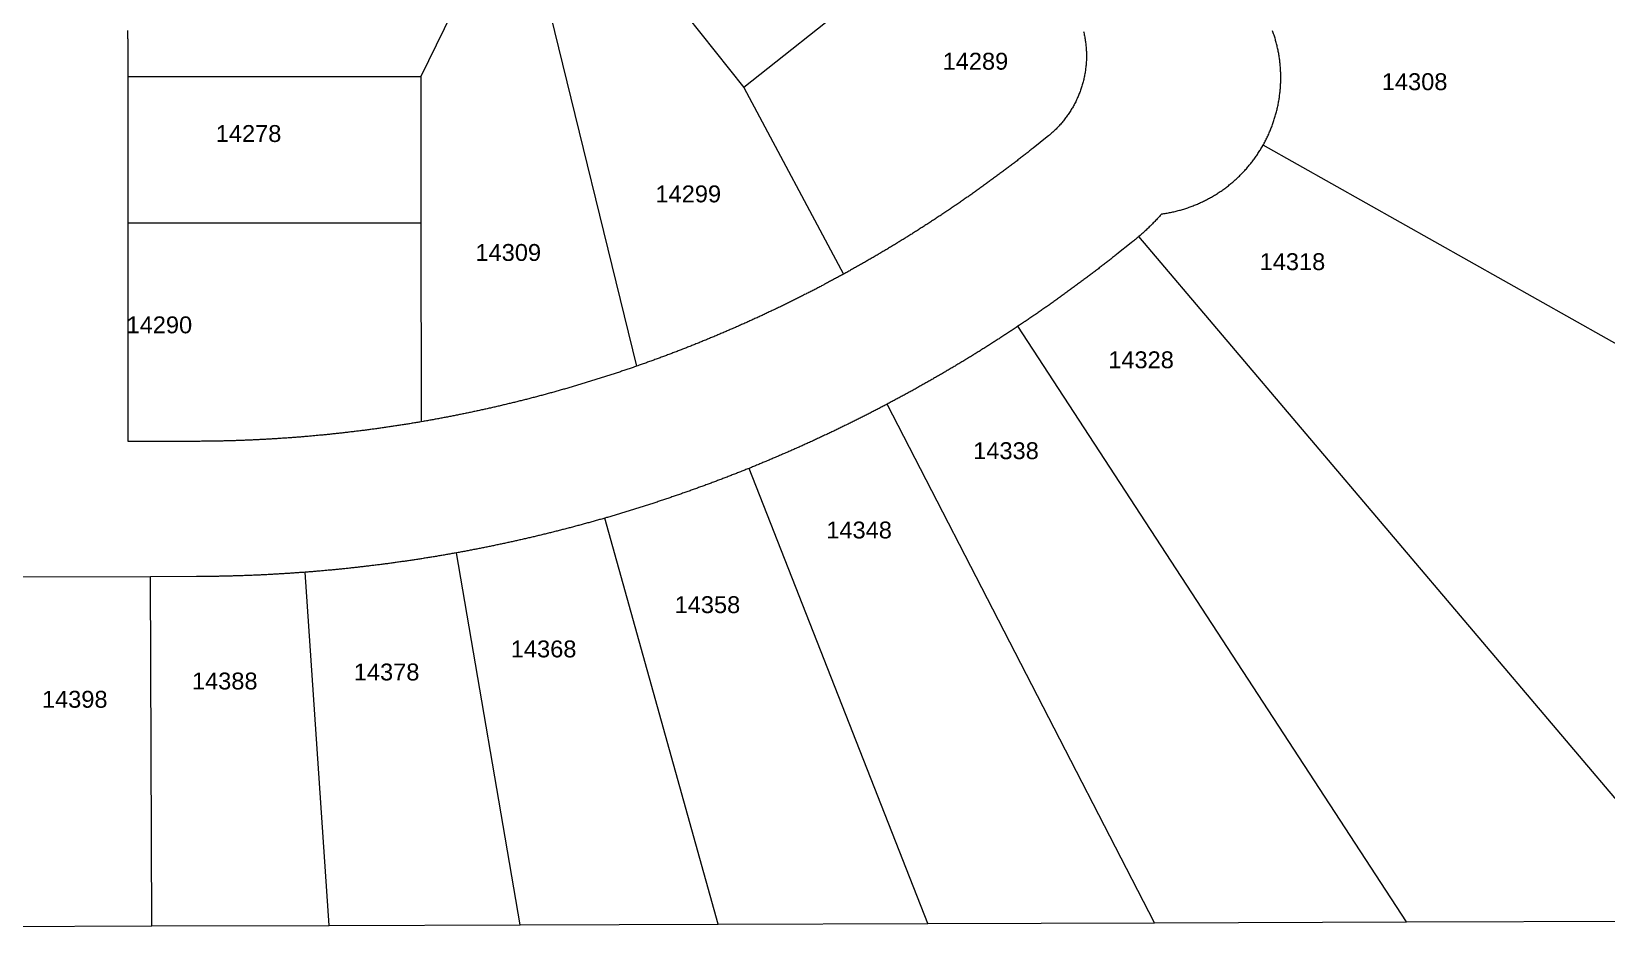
# Model space of a CAD drawing. Header units: feet. Extents: x 865220 to 2866543, y -2240498 to 973965.
# Drawn here: x 2860260 to 2860959, y 963487 to 963884 of the extents above; entities that cross this region are included whole.
import ezdxf
from ezdxf.enums import TextEntityAlignment as Align

# ---------------------------------------------------------------- set-up
doc = ezdxf.new("R2010")
doc.units = ezdxf.units.FT
doc.header["$LTSCALE"] = 0.015
doc.header["$MEASUREMENT"] = 0
doc.layers.add('Dakota County Addresses', color=7, linetype='Continuous')
doc.layers.add('Dakota County Parcels', color=7, linetype='Continuous')
doc.styles.add('Dimensions 100', font='arial.ttf')

# ---------------------------------------------------------------- blocks, each defined once
blk = doc.blocks.new('ACMAP_ANN_TEMPLATE_Dakota County Addresses')
at = {"layer": 'Dakota County Addresses', "style": 'Dimensions 100'}
blk.add_attdef('DakotaCountyAddress', text='', height=50, dxfattribs=at).set_placement((0, 0), align=Align.CENTER)

msp = doc.modelspace()

# ---------------------------------------------------------------- linework, layer by layer
at = {"layer": 'Dakota County Parcels', "lineweight": 5, "ltscale": 100}
for p, q in [((2860475.66, 963952.05), (2860432.89, 963864.44)), ((2860475.66, 963952.05), (2860528.56, 963735.84)), ((2860684.25, 963945.2), (2860576.14, 963859.46)), ((2860535.75, 963910.38), (2860576.14, 963859.46)), ((2860302.9, 963864.44), (2860302.9, 963874.31)), ((2860302.9, 963864.44), (2860432.89, 963864.44)), ((2860302.91, 963799.44), (2860302.9, 963864.44)), ((2860432.89, 963864.44), (2860432.89, 963799.45)), ((2860576.14, 963859.46), (2860620.45, 963776.71)), ((2860710.89, 963837.59), (2860704.58, 963832.59)), ((2861068.22, 963686.75), (2860806.73, 963833.97)), ((2860302.91, 963799.44), (2860432.89, 963799.45)), ((2860302.91, 963702.41), (2860302.91, 963799.44)), ((2860432.89, 963799.45), (2860432.9, 963711.17)), ((2861009.11, 963489.69), (2860751.59, 963793.42)), ((2860748.16, 963790.59), (2860741.86, 963785.58)), ((2860870.42, 963489.25), (2860697.86, 963753.56)), ((2860758.55, 963488.89), (2860639.83, 963719)), ((2860333.1, 963702.5), (2860302.91, 963702.41)), ((2860657.83, 963488.57), (2860578.51, 963690.53)), ((2860564.83, 963488.27), (2860514.55, 963668.45)), ((2860476.94, 963487.99), (2860448.6, 963653.02)), ((2860392.14, 963487.71), (2860381.45, 963644.42)), ((2860312.85, 963642.45), (2860242.92, 963642.22)), ((2860333.3, 963642.51), (2860312.85, 963642.45)), ((2860313.35, 963487.46), (2860312.85, 963642.45)), ((2860242.93, 963487.24), (2860313.35, 963487.46)), ((2860313.35, 963487.46), (2860392.14, 963487.71)), ((2860392.14, 963487.71), (2860476.94, 963487.99)), ((2860476.94, 963487.99), (2860564.83, 963488.27)), ((2860564.83, 963488.27), (2860657.83, 963488.57)), ((2860657.83, 963488.57), (2860758.55, 963488.89)), ((2860758.55, 963488.89), (2860870.42, 963489.25)), ((2860870.42, 963489.25), (2861009.11, 963489.69))]:
    msp.add_line(p, q, dxfattribs=at)
for points in [[(2860302.9, 963874.31), (2860302.9, 963874.81), (2860302.9, 963875.31), (2860302.9, 963875.81), (2860302.9, 963876.31), (2860302.89, 963876.81), (2860302.89, 963877.31), (2860302.88, 963877.81), (2860302.88, 963878.31), (2860302.87, 963878.81), (2860302.86, 963879.31), (2860302.85, 963879.81), (2860302.85, 963880.31), (2860302.84, 963880.81), (2860302.83, 963881.31), (2860302.81, 963881.81), (2860302.8, 963882.31), (2860302.79, 963882.81), (2860302.78, 963883.31), (2860302.76, 963883.81), (2860302.75, 963884.31), (2860302.73, 963884.81)], [(2860727.03, 963884.37), (2860727.14, 963883.88), (2860727.25, 963883.4), (2860727.36, 963882.91), (2860727.45, 963882.42), (2860727.55, 963881.93), (2860727.63, 963881.43), (2860727.72, 963880.94), (2860727.79, 963880.45), (2860727.86, 963879.95), (2860727.93, 963879.46), (2860727.99, 963878.96), (2860728.05, 963878.46), (2860728.1, 963877.97), (2860728.14, 963877.47), (2860728.18, 963876.97), (2860728.21, 963876.47), (2860728.24, 963875.97), (2860728.26, 963875.47), (2860728.28, 963874.97), (2860728.29, 963874.47), (2860728.3, 963873.97), (2860728.3, 963873.47), (2860728.3, 963872.97), (2860728.29, 963872.47), (2860728.27, 963871.97), (2860728.25, 963871.47), (2860728.22, 963870.97), (2860728.19, 963870.48), (2860728.16, 963869.98), (2860728.11, 963869.48), (2860728.06, 963868.98), (2860728.01, 963868.48), (2860727.95, 963867.99), (2860727.89, 963867.49), (2860727.82, 963867), (2860727.74, 963866.5), (2860727.66, 963866.01), (2860727.58, 963865.52), (2860727.49, 963865.02), (2860727.39, 963864.53), (2860727.29, 963864.04), (2860727.18, 963863.56), (2860727.07, 963863.07), (2860726.95, 963862.58), (2860726.83, 963862.1), (2860726.7, 963861.61), (2860726.57, 963861.13), (2860726.43, 963860.65), (2860726.29, 963860.17), (2860726.14, 963859.7), (2860725.98, 963859.22), (2860725.83, 963858.75), (2860725.66, 963858.27), (2860725.49, 963857.8), (2860725.32, 963857.34), (2860725.14, 963856.87), (2860724.95, 963856.4), (2860724.76, 963855.94), (2860724.57, 963855.48), (2860724.37, 963855.02), (2860724.16, 963854.57), (2860723.95, 963854.11), (2860723.74, 963853.66), (2860723.52, 963853.21), (2860723.3, 963852.77), (2860723.07, 963852.32), (2860722.83, 963851.88), (2860722.59, 963851.44), (2860722.35, 963851), (2860722.1, 963850.57), (2860721.85, 963850.14), (2860721.59, 963849.71), (2860721.33, 963849.29), (2860721.06, 963848.86), (2860720.79, 963848.44), (2860720.51, 963848.03), (2860720.23, 963847.61), (2860719.95, 963847.2), (2860719.66, 963846.79), (2860719.37, 963846.39), (2860719.07, 963845.99), (2860718.76, 963845.59), (2860718.46, 963845.2), (2860718.15, 963844.8), (2860717.83, 963844.42), (2860717.51, 963844.03), (2860717.19, 963843.65), (2860716.86, 963843.27), (2860716.53, 963842.9), (2860716.19, 963842.53), (2860715.85, 963842.16), (2860715.51, 963841.8), (2860715.16, 963841.44), (2860714.81, 963841.09), (2860714.45, 963840.73), (2860714.09, 963840.39), (2860713.73, 963840.04), (2860713.36, 963839.7), (2860712.99, 963839.37), (2860712.62, 963839.04), (2860712.24, 963838.71), (2860711.86, 963838.39), (2860711.47, 963838.07), (2860710.89, 963837.59)], [(2860806.73, 963833.97), (2860806.97, 963834.41), (2860807.21, 963834.85), (2860807.45, 963835.29), (2860807.68, 963835.73), (2860807.91, 963836.18), (2860808.13, 963836.62), (2860808.36, 963837.07), (2860808.57, 963837.52), (2860808.79, 963837.97), (2860809, 963838.43), (2860809.21, 963838.88), (2860809.41, 963839.34), (2860809.61, 963839.8), (2860809.8, 963840.26), (2860810, 963840.72), (2860810.18, 963841.18), (2860810.37, 963841.65), (2860810.55, 963842.11), (2860810.72, 963842.58), (2860810.9, 963843.05), (2860811.07, 963843.52), (2860811.23, 963843.99), (2860811.39, 963844.46), (2860811.55, 963844.94), (2860811.7, 963845.41), (2860811.85, 963845.89), (2860812, 963846.37), (2860812.14, 963846.85), (2860812.28, 963847.33), (2860812.41, 963847.81), (2860812.54, 963848.29), (2860812.67, 963848.78), (2860812.79, 963849.26), (2860812.91, 963849.75), (2860813.02, 963850.24), (2860813.13, 963850.72), (2860813.24, 963851.21), (2860813.34, 963851.7), (2860813.44, 963852.19), (2860813.53, 963852.68), (2860813.62, 963853.17), (2860813.71, 963853.67), (2860813.79, 963854.16), (2860813.86, 963854.65), (2860813.94, 963855.15), (2860814.01, 963855.64), (2860814.07, 963856.14), (2860814.14, 963856.64), (2860814.19, 963857.13), (2860814.25, 963857.63), (2860814.3, 963858.13), (2860814.34, 963858.62), (2860814.38, 963859.12), (2860814.42, 963859.62), (2860814.45, 963860.12), (2860814.48, 963860.62), (2860814.5, 963861.12), (2860814.53, 963861.62), (2860814.54, 963862.12), (2860814.55, 963862.62), (2860814.56, 963863.12), (2860814.57, 963863.62), (2860814.57, 963864.12), (2860814.56, 963864.62), (2860814.56, 963865.12), (2860814.54, 963865.62), (2860814.53, 963866.12), (2860814.51, 963866.62), (2860814.48, 963867.12), (2860814.45, 963867.62), (2860814.42, 963868.11), (2860814.38, 963868.61), (2860814.34, 963869.11), (2860814.3, 963869.61), (2860814.25, 963870.11), (2860814.2, 963870.6), (2860814.14, 963871.1), (2860814.08, 963871.6), (2860814.01, 963872.09), (2860813.94, 963872.59), (2860813.87, 963873.08), (2860813.79, 963873.58), (2860813.71, 963874.07), (2860813.63, 963874.56), (2860813.54, 963875.05), (2860813.44, 963875.54), (2860813.35, 963876.03), (2860813.24, 963876.52), (2860813.14, 963877.01), (2860813.03, 963877.5), (2860812.92, 963877.99), (2860812.8, 963878.47), (2860812.68, 963878.96), (2860812.55, 963879.44), (2860812.42, 963879.93), (2860812.29, 963880.41), (2860812.15, 963880.89), (2860812.01, 963881.37), (2860811.86, 963881.85), (2860811.71, 963882.32), (2860811.56, 963882.8), (2860811.4, 963883.27), (2860811.24, 963883.75), (2860811.08, 963884.22), (2860810.91, 963884.7)], [(2860761.72, 963803.44), (2860762.22, 963803.51), (2860762.71, 963803.58), (2860763.2, 963803.66), (2860763.7, 963803.74), (2860764.19, 963803.82), (2860764.68, 963803.91), (2860765.17, 963804.01), (2860765.66, 963804.1), (2860766.15, 963804.2), (2860766.64, 963804.31), (2860767.13, 963804.42), (2860767.62, 963804.53), (2860768.1, 963804.65), (2860768.59, 963804.77), (2860769.07, 963804.9), (2860769.56, 963805.02), (2860770.04, 963805.16), (2860770.52, 963805.29), (2860771, 963805.44), (2860771.48, 963805.58), (2860771.95, 963805.73), (2860772.43, 963805.88), (2860772.91, 963806.04), (2860773.38, 963806.2), (2860773.85, 963806.36), (2860774.32, 963806.53), (2860774.79, 963806.7), (2860775.26, 963806.88), (2860775.73, 963807.06), (2860776.19, 963807.24), (2860776.65, 963807.43), (2860777.12, 963807.62), (2860777.58, 963807.81), (2860778.04, 963808.01), (2860778.49, 963808.22), (2860778.95, 963808.42), (2860779.4, 963808.63), (2860779.85, 963808.85), (2860780.3, 963809.06), (2860780.75, 963809.28), (2860781.2, 963809.51), (2860781.64, 963809.74), (2860782.09, 963809.97), (2860782.53, 963810.2), (2860782.97, 963810.44), (2860783.4, 963810.69), (2860783.84, 963810.93), (2860784.27, 963811.18), (2860784.7, 963811.44), (2860785.13, 963811.69), (2860785.56, 963811.95), (2860785.98, 963812.22), (2860786.41, 963812.48), (2860786.83, 963812.75), (2860787.24, 963813.03), (2860787.66, 963813.31), (2860788.07, 963813.59), (2860788.48, 963813.87), (2860788.89, 963814.16), (2860789.3, 963814.45), (2860789.7, 963814.75), (2860790.11, 963815.04), (2860790.5, 963815.34), (2860790.9, 963815.65), (2860791.3, 963815.96), (2860791.69, 963816.27), (2860792.08, 963816.58), (2860792.46, 963816.9), (2860792.85, 963817.22), (2860793.23, 963817.54), (2860793.61, 963817.87), (2860793.98, 963818.2), (2860794.35, 963818.53), (2860794.73, 963818.87), (2860795.09, 963819.21), (2860795.46, 963819.55), (2860795.82, 963819.89), (2860796.18, 963820.24), (2860796.54, 963820.59), (2860796.89, 963820.94), (2860797.24, 963821.3), (2860797.59, 963821.66), (2860797.93, 963822.02), (2860798.27, 963822.39), (2860798.61, 963822.75), (2860798.95, 963823.13), (2860799.28, 963823.5), (2860799.61, 963823.87), (2860799.94, 963824.25), (2860800.26, 963824.63), (2860800.58, 963825.02), (2860800.9, 963825.41), (2860801.21, 963825.79), (2860801.52, 963826.19), (2860801.83, 963826.58), (2860802.13, 963826.98), (2860802.43, 963827.38), (2860802.73, 963827.78), (2860803.03, 963828.18), (2860803.32, 963828.59), (2860803.6, 963829), (2860803.89, 963829.41), (2860804.17, 963829.82), (2860804.45, 963830.24), (2860804.72, 963830.66), (2860804.99, 963831.08), (2860805.26, 963831.5), (2860805.52, 963831.92), (2860805.78, 963832.35), (2860806.04, 963832.78), (2860806.29, 963833.21), (2860806.73, 963833.97)], [(2860704.58, 963832.59), (2860704.19, 963832.28), (2860703.79, 963831.97), (2860703.4, 963831.66), (2860703.01, 963831.35), (2860702.62, 963831.04), (2860702.22, 963830.73), (2860701.83, 963830.42), (2860701.44, 963830.12), (2860701.04, 963829.81), (2860700.65, 963829.5), (2860700.25, 963829.19), (2860699.86, 963828.89), (2860699.46, 963828.58), (2860699.07, 963828.27), (2860698.67, 963827.97), (2860698.28, 963827.66), (2860697.88, 963827.36), (2860697.49, 963827.05), (2860697.09, 963826.75), (2860696.69, 963826.44), (2860696.3, 963826.14), (2860695.9, 963825.84), (2860695.5, 963825.53), (2860695.1, 963825.23), (2860694.71, 963824.93), (2860694.31, 963824.62), (2860693.91, 963824.32), (2860693.51, 963824.02), (2860693.11, 963823.72), (2860692.71, 963823.42), (2860692.31, 963823.12), (2860691.91, 963822.82), (2860691.51, 963822.52), (2860691.11, 963822.22), (2860690.71, 963821.92), (2860690.31, 963821.62), (2860689.91, 963821.32), (2860689.51, 963821.02), (2860689.11, 963820.73), (2860688.71, 963820.43), (2860688.3, 963820.13), (2860687.9, 963819.83), (2860687.5, 963819.54), (2860687.1, 963819.24), (2860686.69, 963818.94), (2860686.29, 963818.65), (2860685.89, 963818.35), (2860685.48, 963818.06), (2860685.08, 963817.76), (2860684.68, 963817.47), (2860684.27, 963817.18), (2860683.87, 963816.88), (2860683.46, 963816.59), (2860683.06, 963816.3), (2860682.65, 963816), (2860682.24, 963815.71), (2860681.84, 963815.42), (2860681.43, 963815.13), (2860681.03, 963814.84), (2860680.62, 963814.55), (2860680.21, 963814.26), (2860679.81, 963813.97), (2860679.4, 963813.68), (2860678.99, 963813.39), (2860678.58, 963813.1), (2860678.18, 963812.81), (2860677.77, 963812.52), (2860677.36, 963812.23), (2860676.95, 963811.94), (2860676.54, 963811.66), (2860676.13, 963811.37), (2860675.72, 963811.08), (2860675.31, 963810.8), (2860674.9, 963810.51), (2860674.49, 963810.22), (2860674.08, 963809.94), (2860673.67, 963809.65), (2860673.26, 963809.37), (2860672.85, 963809.08), (2860672.44, 963808.8), (2860672.03, 963808.52), (2860671.61, 963808.23), (2860671.2, 963807.95), (2860670.79, 963807.67), (2860670.38, 963807.38), (2860669.96, 963807.1), (2860669.55, 963806.82), (2860669.14, 963806.54), (2860668.72, 963806.26), (2860668.31, 963805.98), (2860667.9, 963805.7), (2860667.48, 963805.42), (2860667.07, 963805.14), (2860666.65, 963804.86), (2860666.24, 963804.58), (2860665.82, 963804.3), (2860665.41, 963804.02), (2860664.99, 963803.75), (2860664.58, 963803.47), (2860664.16, 963803.19), (2860663.74, 963802.91), (2860663.33, 963802.64), (2860662.91, 963802.36), (2860662.49, 963802.08), (2860662.08, 963801.81), (2860661.66, 963801.53), (2860661.24, 963801.26), (2860660.82, 963800.99), (2860660.41, 963800.71), (2860659.99, 963800.44), (2860659.57, 963800.16), (2860659.15, 963799.89), (2860658.73, 963799.62), (2860658.31, 963799.35), (2860657.89, 963799.07), (2860657.47, 963798.8), (2860657.05, 963798.53), (2860656.63, 963798.26), (2860656.21, 963797.99), (2860655.79, 963797.72), (2860655.37, 963797.45), (2860654.95, 963797.18), (2860654.53, 963796.91), (2860654.11, 963796.64), (2860653.68, 963796.37), (2860653.26, 963796.11), (2860652.84, 963795.84), (2860652.42, 963795.57), (2860652, 963795.3), (2860651.57, 963795.04), (2860651.15, 963794.77), (2860650.73, 963794.5), (2860650.3, 963794.24), (2860649.88, 963793.97), (2860649.45, 963793.71), (2860649.03, 963793.44), (2860648.61, 963793.18), (2860648.18, 963792.92), (2860647.76, 963792.65), (2860647.33, 963792.39), (2860646.91, 963792.13), (2860646.48, 963791.86), (2860646.06, 963791.6), (2860645.63, 963791.34), (2860645.2, 963791.08), (2860644.78, 963790.82), (2860644.35, 963790.56), (2860643.92, 963790.3), (2860643.5, 963790.04), (2860643.07, 963789.78), (2860642.64, 963789.52), (2860642.21, 963789.26), (2860641.79, 963789), (2860641.36, 963788.74), (2860640.93, 963788.48), (2860640.5, 963788.23), (2860640.07, 963787.97), (2860639.64, 963787.71), (2860639.21, 963787.45), (2860638.79, 963787.2), (2860638.36, 963786.94), (2860637.93, 963786.69), (2860637.5, 963786.43), (2860637.07, 963786.18), (2860636.64, 963785.92), (2860636.2, 963785.67), (2860635.77, 963785.42), (2860635.34, 963785.16), (2860634.91, 963784.91), (2860634.48, 963784.66), (2860634.05, 963784.41), (2860633.62, 963784.15), (2860633.18, 963783.9), (2860632.75, 963783.65), (2860632.32, 963783.4), (2860631.89, 963783.15), (2860631.45, 963782.9), (2860631.02, 963782.65), (2860630.59, 963782.4), (2860630.15, 963782.15), (2860629.72, 963781.9), (2860629.29, 963781.66), (2860628.85, 963781.41), (2860628.42, 963781.16), (2860627.98, 963780.91), (2860627.55, 963780.67), (2860627.11, 963780.42), (2860626.68, 963780.17), (2860626.24, 963779.93), (2860625.81, 963779.68), (2860625.37, 963779.44), (2860624.93, 963779.19), (2860624.5, 963778.95), (2860624.06, 963778.71), (2860623.62, 963778.46), (2860623.19, 963778.22), (2860622.75, 963777.98), (2860622.31, 963777.73), (2860621.88, 963777.49), (2860621.44, 963777.25), (2860621, 963777.01), (2860620.45, 963776.71)], [(2860761.72, 963803.44), (2860761.39, 963803.07), (2860761.06, 963802.69), (2860760.72, 963802.32), (2860760.38, 963801.95), (2860760.04, 963801.59), (2860759.7, 963801.22), (2860759.36, 963800.86), (2860759.02, 963800.49), (2860758.67, 963800.13), (2860758.32, 963799.77), (2860757.97, 963799.42), (2860757.62, 963799.06), (2860757.27, 963798.71), (2860756.92, 963798.35), (2860756.56, 963798), (2860756.2, 963797.65), (2860755.84, 963797.3), (2860755.48, 963796.96), (2860755.12, 963796.61), (2860754.76, 963796.27), (2860754.39, 963795.93), (2860754.02, 963795.59), (2860753.65, 963795.25), (2860753.28, 963794.92), (2860752.91, 963794.58), (2860752.54, 963794.25), (2860752.16, 963793.92), (2860751.59, 963793.42)], [(2860751.59, 963793.42), (2860751.21, 963793.1), (2860750.83, 963792.77), (2860750.45, 963792.45), (2860750.06, 963792.13), (2860749.68, 963791.81), (2860749.29, 963791.49), (2860748.9, 963791.18), (2860748.16, 963790.59)], [(2860741.86, 963785.58), (2860741.46, 963785.27), (2860741.07, 963784.96), (2860740.68, 963784.65), (2860740.29, 963784.34), (2860739.89, 963784.04), (2860739.5, 963783.73), (2860739.11, 963783.42), (2860738.71, 963783.11), (2860738.32, 963782.8), (2860737.93, 963782.49), (2860737.53, 963782.19), (2860737.14, 963781.88), (2860736.74, 963781.57), (2860736.35, 963781.26), (2860735.95, 963780.96), (2860735.56, 963780.65), (2860735.16, 963780.35), (2860734.77, 963780.04), (2860734.37, 963779.74), (2860733.98, 963779.43), (2860733.58, 963779.13), (2860733.18, 963778.82), (2860732.78, 963778.52), (2860732.39, 963778.21), (2860731.99, 963777.91), (2860731.59, 963777.61), (2860731.19, 963777.31), (2860730.8, 963777), (2860730.4, 963776.7), (2860730, 963776.4), (2860729.6, 963776.1), (2860729.2, 963775.8), (2860728.8, 963775.5), (2860728.4, 963775.19), (2860728, 963774.89), (2860727.6, 963774.59), (2860727.2, 963774.29), (2860726.8, 963774), (2860726.4, 963773.7), (2860726, 963773.4), (2860725.6, 963773.1), (2860725.2, 963772.8), (2860724.8, 963772.5), (2860724.4, 963772.21), (2860723.99, 963771.91), (2860723.59, 963771.61), (2860723.19, 963771.31), (2860722.79, 963771.02), (2860722.38, 963770.72), (2860721.98, 963770.43), (2860721.58, 963770.13), (2860721.17, 963769.84), (2860720.77, 963769.54), (2860720.37, 963769.25), (2860719.96, 963768.95), (2860719.56, 963768.66), (2860719.15, 963768.36), (2860718.75, 963768.07), (2860718.34, 963767.78), (2860717.94, 963767.49), (2860717.53, 963767.19), (2860717.13, 963766.9), (2860716.72, 963766.61), (2860716.31, 963766.32), (2860715.91, 963766.03), (2860715.5, 963765.74), (2860715.09, 963765.44), (2860714.69, 963765.15), (2860714.28, 963764.86), (2860713.87, 963764.58), (2860713.47, 963764.29), (2860713.06, 963764), (2860712.65, 963763.71), (2860712.24, 963763.42), (2860711.83, 963763.13), (2860711.42, 963762.84), (2860711.01, 963762.56), (2860710.61, 963762.27), (2860710.2, 963761.98), (2860709.79, 963761.7), (2860709.38, 963761.41), (2860708.97, 963761.12), (2860708.56, 963760.84), (2860708.15, 963760.55), (2860707.73, 963760.27), (2860707.32, 963759.98), (2860706.91, 963759.7), (2860706.5, 963759.41), (2860706.09, 963759.13), (2860705.68, 963758.85), (2860705.27, 963758.56), (2860704.85, 963758.28), (2860704.44, 963758), (2860704.03, 963757.72), (2860703.62, 963757.43), (2860703.2, 963757.15), (2860702.79, 963756.87), (2860702.38, 963756.59), (2860701.96, 963756.31), (2860701.55, 963756.03), (2860701.13, 963755.75), (2860700.72, 963755.47), (2860700.3, 963755.19), (2860699.89, 963754.91), (2860699.47, 963754.63), (2860699.06, 963754.35), (2860698.64, 963754.08), (2860697.86, 963753.56)], [(2860620.45, 963776.71), (2860620.01, 963776.47), (2860619.57, 963776.23), (2860619.13, 963775.99), (2860618.7, 963775.75), (2860618.26, 963775.51), (2860617.82, 963775.27), (2860617.38, 963775.03), (2860616.94, 963774.79), (2860616.5, 963774.55), (2860616.06, 963774.32), (2860615.62, 963774.08), (2860615.18, 963773.84), (2860614.74, 963773.61), (2860614.3, 963773.37), (2860613.85, 963773.14), (2860613.41, 963772.9), (2860612.97, 963772.67), (2860612.53, 963772.43), (2860612.09, 963772.2), (2860611.65, 963771.97), (2860611.2, 963771.73), (2860610.76, 963771.5), (2860610.32, 963771.27), (2860609.88, 963771.04), (2860609.43, 963770.8), (2860608.99, 963770.57), (2860608.55, 963770.34), (2860608.1, 963770.11), (2860607.66, 963769.88), (2860607.21, 963769.65), (2860606.77, 963769.42), (2860606.33, 963769.19), (2860605.88, 963768.96), (2860605.44, 963768.74), (2860604.99, 963768.51), (2860604.55, 963768.28), (2860604.1, 963768.05), (2860603.66, 963767.83), (2860603.21, 963767.6), (2860602.76, 963767.37), (2860602.32, 963767.15), (2860601.87, 963766.92), (2860601.43, 963766.7), (2860600.98, 963766.47), (2860600.53, 963766.25), (2860600.09, 963766.02), (2860599.64, 963765.8), (2860599.19, 963765.58), (2860598.74, 963765.35), (2860598.3, 963765.13), (2860597.85, 963764.91), (2860597.4, 963764.69), (2860596.95, 963764.47), (2860596.5, 963764.25), (2860596.05, 963764.03), (2860595.61, 963763.81), (2860595.16, 963763.59), (2860594.71, 963763.37), (2860594.26, 963763.15), (2860593.81, 963762.93), (2860593.36, 963762.71), (2860592.91, 963762.49), (2860592.46, 963762.27), (2860592.01, 963762.06), (2860591.56, 963761.84), (2860591.11, 963761.62), (2860590.66, 963761.41), (2860590.2, 963761.19), (2860589.75, 963760.98), (2860589.3, 963760.76), (2860588.85, 963760.55), (2860588.4, 963760.33), (2860587.95, 963760.12), (2860587.49, 963759.91), (2860587.04, 963759.69), (2860586.59, 963759.48), (2860586.14, 963759.27), (2860585.68, 963759.06), (2860585.23, 963758.84), (2860584.78, 963758.63), (2860584.33, 963758.42), (2860583.87, 963758.21), (2860583.42, 963758), (2860582.96, 963757.79), (2860582.51, 963757.58), (2860582.06, 963757.37), (2860581.6, 963757.17), (2860581.15, 963756.96), (2860580.69, 963756.75), (2860580.24, 963756.54), (2860579.78, 963756.34), (2860579.33, 963756.13), (2860578.87, 963755.92), (2860578.42, 963755.72), (2860577.96, 963755.51), (2860577.5, 963755.31), (2860577.05, 963755.1), (2860576.59, 963754.9), (2860576.14, 963754.69), (2860575.68, 963754.49), (2860575.22, 963754.29), (2860574.77, 963754.08), (2860574.31, 963753.88), (2860573.85, 963753.68), (2860573.39, 963753.48), (2860572.94, 963753.28), (2860572.48, 963753.08), (2860572.02, 963752.87), (2860571.56, 963752.67), (2860571.1, 963752.47), (2860570.65, 963752.28), (2860570.19, 963752.08), (2860569.73, 963751.88), (2860569.27, 963751.68), (2860568.81, 963751.48), (2860568.35, 963751.28), (2860567.89, 963751.09), (2860567.43, 963750.89), (2860566.97, 963750.69), (2860566.51, 963750.5), (2860566.05, 963750.3), (2860565.59, 963750.11), (2860565.13, 963749.91), (2860564.67, 963749.72), (2860564.21, 963749.52), (2860563.75, 963749.33), (2860563.29, 963749.14), (2860562.83, 963748.94), (2860562.36, 963748.75), (2860561.9, 963748.56), (2860561.44, 963748.37), (2860560.98, 963748.18), (2860560.52, 963747.98), (2860560.06, 963747.79), (2860559.59, 963747.6), (2860559.13, 963747.41), (2860558.67, 963747.22), (2860558.21, 963747.04), (2860557.74, 963746.85), (2860557.28, 963746.66), (2860556.82, 963746.47), (2860556.35, 963746.28), (2860555.89, 963746.1), (2860555.42, 963745.91), (2860554.96, 963745.72), (2860554.5, 963745.54), (2860554.03, 963745.35), (2860553.57, 963745.17), (2860553.1, 963744.98), (2860552.64, 963744.8), (2860552.17, 963744.61), (2860551.71, 963744.43), (2860551.24, 963744.25), (2860550.78, 963744.06), (2860550.31, 963743.88), (2860549.85, 963743.7), (2860549.38, 963743.52), (2860548.92, 963743.34), (2860548.45, 963743.15), (2860547.98, 963742.97), (2860547.52, 963742.79), (2860547.05, 963742.61), (2860546.58, 963742.43), (2860546.12, 963742.26), (2860545.65, 963742.08), (2860545.18, 963741.9), (2860544.72, 963741.72), (2860544.25, 963741.54), (2860543.78, 963741.37), (2860543.31, 963741.19), (2860542.85, 963741.01), (2860542.38, 963740.84), (2860541.91, 963740.66), (2860541.44, 963740.49), (2860540.97, 963740.31), (2860540.5, 963740.14), (2860540.04, 963739.96), (2860539.57, 963739.79), (2860539.1, 963739.62), (2860538.63, 963739.44), (2860538.16, 963739.27), (2860537.69, 963739.1), (2860537.22, 963738.93), (2860536.75, 963738.76), (2860536.28, 963738.59), (2860535.81, 963738.42), (2860535.34, 963738.25), (2860534.87, 963738.08), (2860534.4, 963737.91), (2860533.93, 963737.74), (2860533.46, 963737.57), (2860532.99, 963737.4), (2860532.52, 963737.23), (2860532.05, 963737.07), (2860531.57, 963736.9), (2860531.1, 963736.73), (2860530.63, 963736.57), (2860530.16, 963736.4), (2860529.69, 963736.24), (2860529.22, 963736.07), (2860528.56, 963735.84)], [(2860697.86, 963753.56), (2860697.45, 963753.28), (2860697.03, 963753), (2860696.61, 963752.72), (2860696.2, 963752.45), (2860695.78, 963752.17), (2860695.36, 963751.9), (2860694.95, 963751.62), (2860694.53, 963751.35), (2860694.11, 963751.07), (2860693.69, 963750.8), (2860693.27, 963750.52), (2860692.86, 963750.25), (2860692.44, 963749.98), (2860692.02, 963749.7), (2860691.6, 963749.43), (2860691.18, 963749.16), (2860690.76, 963748.89), (2860690.34, 963748.61), (2860689.92, 963748.34), (2860689.5, 963748.07), (2860689.08, 963747.8), (2860688.66, 963747.53), (2860688.24, 963747.26), (2860687.82, 963746.99), (2860687.4, 963746.72), (2860686.98, 963746.45), (2860686.56, 963746.18), (2860686.13, 963745.91), (2860685.71, 963745.64), (2860685.29, 963745.38), (2860684.87, 963745.11), (2860684.45, 963744.84), (2860684.02, 963744.57), (2860683.6, 963744.31), (2860683.18, 963744.04), (2860682.75, 963743.78), (2860682.33, 963743.51), (2860681.91, 963743.24), (2860681.48, 963742.98), (2860681.06, 963742.71), (2860680.64, 963742.45), (2860680.21, 963742.19), (2860679.79, 963741.92), (2860679.36, 963741.66), (2860678.94, 963741.39), (2860678.51, 963741.13), (2860678.09, 963740.87), (2860677.66, 963740.61), (2860677.23, 963740.34), (2860676.81, 963740.08), (2860676.38, 963739.82), (2860675.96, 963739.56), (2860675.53, 963739.3), (2860675.1, 963739.04), (2860674.68, 963738.78), (2860674.25, 963738.52), (2860673.82, 963738.26), (2860673.39, 963738), (2860672.97, 963737.74), (2860672.54, 963737.49), (2860672.11, 963737.23), (2860671.68, 963736.97), (2860671.25, 963736.71), (2860670.82, 963736.45), (2860670.39, 963736.2), (2860669.96, 963735.94), (2860669.54, 963735.69), (2860669.11, 963735.43), (2860668.68, 963735.17), (2860668.25, 963734.92), (2860667.82, 963734.66), (2860667.39, 963734.41), (2860666.96, 963734.16), (2860666.52, 963733.9), (2860666.09, 963733.65), (2860665.66, 963733.4), (2860665.23, 963733.14), (2860664.8, 963732.89), (2860664.37, 963732.64), (2860663.94, 963732.39), (2860663.5, 963732.13), (2860663.07, 963731.88), (2860662.64, 963731.63), (2860662.21, 963731.38), (2860661.77, 963731.13), (2860661.34, 963730.88), (2860660.91, 963730.63), (2860660.47, 963730.38), (2860660.04, 963730.13), (2860659.61, 963729.88), (2860659.17, 963729.64), (2860658.74, 963729.39), (2860658.3, 963729.14), (2860657.87, 963728.89), (2860657.44, 963728.65), (2860657, 963728.4), (2860656.57, 963728.15), (2860656.13, 963727.91), (2860655.69, 963727.66), (2860655.26, 963727.42), (2860654.82, 963727.17), (2860654.39, 963726.93), (2860653.95, 963726.68), (2860653.51, 963726.44), (2860653.08, 963726.2), (2860652.64, 963725.95), (2860652.2, 963725.71), (2860651.77, 963725.47), (2860651.33, 963725.22), (2860650.89, 963724.98), (2860650.46, 963724.74), (2860650.02, 963724.5), (2860649.58, 963724.26), (2860649.14, 963724.02), (2860648.7, 963723.78), (2860648.26, 963723.54), (2860647.83, 963723.3), (2860647.39, 963723.06), (2860646.95, 963722.82), (2860646.51, 963722.58), (2860646.07, 963722.34), (2860645.63, 963722.1), (2860645.19, 963721.87), (2860644.75, 963721.63), (2860644.31, 963721.39), (2860643.87, 963721.16), (2860643.43, 963720.92), (2860642.99, 963720.68), (2860642.55, 963720.45), (2860642.11, 963720.21), (2860641.66, 963719.98), (2860641.22, 963719.74), (2860640.78, 963719.51), (2860640.34, 963719.27), (2860639.83, 963719)], [(2860528.56, 963735.84), (2860528.09, 963735.68), (2860527.61, 963735.51), (2860527.14, 963735.35), (2860526.67, 963735.19), (2860526.2, 963735.03), (2860525.72, 963734.86), (2860525.25, 963734.7), (2860524.78, 963734.54), (2860524.3, 963734.38), (2860523.83, 963734.22), (2860523.36, 963734.06), (2860522.88, 963733.9), (2860522.41, 963733.74), (2860521.93, 963733.58), (2860521.46, 963733.42), (2860520.99, 963733.26), (2860520.51, 963733.11), (2860520.04, 963732.95), (2860519.56, 963732.79), (2860519.09, 963732.64), (2860518.61, 963732.48), (2860518.14, 963732.32), (2860517.66, 963732.17), (2860517.19, 963732.01), (2860516.71, 963731.86), (2860516.24, 963731.7), (2860515.76, 963731.55), (2860515.28, 963731.4), (2860514.81, 963731.24), (2860514.33, 963731.09), (2860513.86, 963730.94), (2860513.38, 963730.79), (2860512.9, 963730.64), (2860512.43, 963730.49), (2860511.95, 963730.34), (2860511.47, 963730.19), (2860511, 963730.04), (2860510.52, 963729.89), (2860510.04, 963729.74), (2860509.56, 963729.59), (2860509.09, 963729.44), (2860508.61, 963729.29), (2860508.13, 963729.14), (2860507.65, 963729), (2860507.18, 963728.85), (2860506.7, 963728.71), (2860506.22, 963728.56), (2860505.74, 963728.41), (2860505.26, 963728.27), (2860504.78, 963728.12), (2860504.31, 963727.98), (2860503.83, 963727.84), (2860503.35, 963727.69), (2860502.87, 963727.55), (2860502.39, 963727.41), (2860501.91, 963727.26), (2860501.43, 963727.12), (2860500.95, 963726.98), (2860500.47, 963726.84), (2860499.99, 963726.7), (2860499.51, 963726.56), (2860499.03, 963726.42), (2860498.55, 963726.28), (2860498.07, 963726.14), (2860497.59, 963726), (2860497.11, 963725.86), (2860496.63, 963725.73), (2860496.15, 963725.59), (2860495.67, 963725.45), (2860495.19, 963725.32), (2860494.71, 963725.18), (2860494.23, 963725.04), (2860493.74, 963724.91), (2860493.26, 963724.77), (2860492.78, 963724.64), (2860492.3, 963724.5), (2860491.82, 963724.37), (2860491.34, 963724.24), (2860490.85, 963724.1), (2860490.37, 963723.97), (2860489.89, 963723.84), (2860489.41, 963723.71), (2860488.93, 963723.58), (2860488.44, 963723.44), (2860487.96, 963723.31), (2860487.48, 963723.18), (2860486.99, 963723.05), (2860486.51, 963722.92), (2860486.03, 963722.8), (2860485.55, 963722.67), (2860485.06, 963722.54), (2860484.58, 963722.41), (2860484.1, 963722.28), (2860483.61, 963722.16), (2860483.13, 963722.03), (2860482.65, 963721.9), (2860482.16, 963721.78), (2860481.68, 963721.65), (2860481.19, 963721.53), (2860480.71, 963721.4), (2860480.22, 963721.28), (2860479.74, 963721.15), (2860479.26, 963721.03), (2860478.77, 963720.91), (2860478.29, 963720.79), (2860477.8, 963720.66), (2860477.32, 963720.54), (2860476.83, 963720.42), (2860476.35, 963720.3), (2860475.86, 963720.18), (2860475.38, 963720.06), (2860474.89, 963719.94), (2860474.41, 963719.82), (2860473.92, 963719.7), (2860473.43, 963719.58), (2860472.95, 963719.46), (2860472.46, 963719.35), (2860471.98, 963719.23), (2860471.49, 963719.11), (2860471, 963718.99), (2860470.52, 963718.88), (2860470.03, 963718.76), (2860469.55, 963718.65), (2860469.06, 963718.53), (2860468.57, 963718.42), (2860468.09, 963718.3), (2860467.6, 963718.19), (2860467.11, 963718.08), (2860466.62, 963717.96), (2860466.14, 963717.85), (2860465.65, 963717.74), (2860465.16, 963717.63), (2860464.68, 963717.52), (2860464.19, 963717.41), (2860463.7, 963717.3), (2860463.21, 963717.19), (2860462.72, 963717.08), (2860462.24, 963716.97), (2860461.75, 963716.86), (2860461.26, 963716.75), (2860460.77, 963716.64), (2860460.28, 963716.53), (2860459.8, 963716.43), (2860459.31, 963716.32), (2860458.82, 963716.21), (2860458.33, 963716.11), (2860457.84, 963716), (2860457.35, 963715.9), (2860456.86, 963715.79), (2860456.38, 963715.69), (2860455.89, 963715.58), (2860455.4, 963715.48), (2860454.91, 963715.38), (2860454.42, 963715.27), (2860453.93, 963715.17), (2860453.44, 963715.07), (2860452.95, 963714.97), (2860452.46, 963714.87), (2860451.97, 963714.77), (2860451.48, 963714.67), (2860450.99, 963714.57), (2860450.5, 963714.47), (2860450.01, 963714.37), (2860449.52, 963714.27), (2860449.03, 963714.17), (2860448.54, 963714.07), (2860448.05, 963713.98), (2860447.56, 963713.88), (2860447.07, 963713.78), (2860446.58, 963713.69), (2860446.09, 963713.59), (2860445.6, 963713.49), (2860445.11, 963713.4), (2860444.62, 963713.31), (2860444.12, 963713.21), (2860443.63, 963713.12), (2860443.14, 963713.02), (2860442.65, 963712.93), (2860442.16, 963712.84), (2860441.67, 963712.75), (2860441.18, 963712.65), (2860440.69, 963712.56), (2860440.19, 963712.47), (2860439.7, 963712.38), (2860439.21, 963712.29), (2860438.72, 963712.2), (2860438.23, 963712.11), (2860437.74, 963712.02), (2860437.24, 963711.94), (2860436.75, 963711.85), (2860436.26, 963711.76), (2860435.77, 963711.67), (2860435.27, 963711.59), (2860434.78, 963711.5), (2860434.29, 963711.41), (2860433.8, 963711.33), (2860432.9, 963711.17)], [(2860639.83, 963719), (2860639.39, 963718.77), (2860638.95, 963718.54), (2860638.5, 963718.31), (2860638.06, 963718.07), (2860637.62, 963717.84), (2860637.18, 963717.61), (2860636.73, 963717.38), (2860636.29, 963717.15), (2860635.84, 963716.92), (2860635.4, 963716.69), (2860634.96, 963716.46), (2860634.51, 963716.23), (2860634.07, 963716), (2860633.62, 963715.77), (2860633.18, 963715.54), (2860632.73, 963715.31), (2860632.29, 963715.08), (2860631.84, 963714.86), (2860631.4, 963714.63), (2860630.95, 963714.4), (2860630.51, 963714.18), (2860630.06, 963713.95), (2860629.62, 963713.72), (2860629.17, 963713.5), (2860628.72, 963713.27), (2860628.28, 963713.05), (2860627.83, 963712.82), (2860627.38, 963712.6), (2860626.94, 963712.38), (2860626.49, 963712.15), (2860626.04, 963711.93), (2860625.6, 963711.71), (2860625.15, 963711.48), (2860624.7, 963711.26), (2860624.25, 963711.04), (2860623.8, 963710.82), (2860623.35, 963710.6), (2860622.91, 963710.38), (2860622.46, 963710.15), (2860622.01, 963709.93), (2860621.56, 963709.71), (2860621.11, 963709.5), (2860620.66, 963709.28), (2860620.21, 963709.06), (2860619.76, 963708.84), (2860619.31, 963708.62), (2860618.86, 963708.4), (2860618.41, 963708.19), (2860617.96, 963707.97), (2860617.51, 963707.75), (2860617.06, 963707.54), (2860616.61, 963707.32), (2860616.16, 963707.1), (2860615.71, 963706.89), (2860615.26, 963706.67), (2860614.8, 963706.46), (2860614.35, 963706.24), (2860613.9, 963706.03), (2860613.45, 963705.82), (2860613, 963705.6), (2860612.54, 963705.39), (2860612.09, 963705.18), (2860611.64, 963704.96), (2860611.19, 963704.75), (2860610.73, 963704.54), (2860610.28, 963704.33), (2860609.83, 963704.12), (2860609.37, 963703.91), (2860608.92, 963703.7), (2860608.47, 963703.49), (2860608.01, 963703.28), (2860607.56, 963703.07), (2860607.1, 963702.86), (2860606.65, 963702.65), (2860606.2, 963702.44), (2860605.74, 963702.24), (2860605.29, 963702.03), (2860604.83, 963701.82), (2860604.38, 963701.61), (2860603.92, 963701.41), (2860603.47, 963701.2), (2860603.01, 963701), (2860602.55, 963700.79), (2860602.1, 963700.59), (2860601.64, 963700.38), (2860601.19, 963700.18), (2860600.73, 963699.97), (2860600.27, 963699.77), (2860599.82, 963699.57), (2860599.36, 963699.36), (2860598.9, 963699.16), (2860598.44, 963698.96), (2860597.99, 963698.76), (2860597.53, 963698.55), (2860597.07, 963698.35), (2860596.61, 963698.15), (2860596.16, 963697.95), (2860595.7, 963697.75), (2860595.24, 963697.55), (2860594.78, 963697.35), (2860594.32, 963697.15), (2860593.86, 963696.95), (2860593.41, 963696.75), (2860592.95, 963696.56), (2860592.49, 963696.36), (2860592.03, 963696.16), (2860591.57, 963695.96), (2860591.11, 963695.77), (2860590.65, 963695.57), (2860590.19, 963695.37), (2860589.73, 963695.18), (2860589.27, 963694.98), (2860588.81, 963694.79), (2860588.35, 963694.59), (2860587.89, 963694.4), (2860587.43, 963694.2), (2860586.97, 963694.01), (2860586.51, 963693.82), (2860586.04, 963693.62), (2860585.58, 963693.43), (2860585.12, 963693.24), (2860584.66, 963693.05), (2860584.2, 963692.86), (2860583.74, 963692.67), (2860583.27, 963692.47), (2860582.81, 963692.28), (2860582.35, 963692.09), (2860581.89, 963691.9), (2860581.42, 963691.71), (2860580.96, 963691.53), (2860580.5, 963691.34), (2860580.04, 963691.15), (2860579.57, 963690.96), (2860579.11, 963690.77), (2860578.51, 963690.53)], [(2860432.9, 963711.17), (2860432.4, 963711.09), (2860431.91, 963711), (2860431.42, 963710.92), (2860430.92, 963710.84), (2860430.43, 963710.75), (2860429.94, 963710.67), (2860429.44, 963710.59), (2860428.95, 963710.51), (2860428.46, 963710.43), (2860427.97, 963710.35), (2860427.47, 963710.27), (2860426.98, 963710.19), (2860426.48, 963710.11), (2860425.99, 963710.03), (2860425.5, 963709.95), (2860425, 963709.87), (2860424.51, 963709.79), (2860424.02, 963709.72), (2860423.52, 963709.64), (2860423.03, 963709.56), (2860422.53, 963709.49), (2860422.04, 963709.41), (2860421.55, 963709.33), (2860421.05, 963709.26), (2860420.56, 963709.19), (2860420.06, 963709.11), (2860419.57, 963709.04), (2860419.07, 963708.96), (2860418.58, 963708.89), (2860418.08, 963708.82), (2860417.59, 963708.75), (2860417.09, 963708.67), (2860416.6, 963708.6), (2860416.1, 963708.53), (2860415.61, 963708.46), (2860415.11, 963708.39), (2860414.62, 963708.32), (2860414.12, 963708.25), (2860413.63, 963708.18), (2860413.13, 963708.12), (2860412.64, 963708.05), (2860412.14, 963707.98), (2860411.65, 963707.91), (2860411.15, 963707.85), (2860410.66, 963707.78), (2860410.16, 963707.71), (2860409.67, 963707.65), (2860409.17, 963707.58), (2860408.67, 963707.52), (2860408.18, 963707.45), (2860407.68, 963707.39), (2860407.19, 963707.33), (2860406.69, 963707.26), (2860406.19, 963707.2), (2860405.7, 963707.14), (2860405.2, 963707.08), (2860404.71, 963707.02), (2860404.21, 963706.96), (2860403.71, 963706.89), (2860403.22, 963706.83), (2860402.72, 963706.78), (2860402.22, 963706.72), (2860401.73, 963706.66), (2860401.23, 963706.6), (2860400.74, 963706.54), (2860400.24, 963706.48), (2860399.74, 963706.43), (2860399.25, 963706.37), (2860398.75, 963706.31), (2860398.25, 963706.26), (2860397.75, 963706.2), (2860397.26, 963706.15), (2860396.76, 963706.09), (2860396.26, 963706.04), (2860395.77, 963705.98), (2860395.27, 963705.93), (2860394.77, 963705.88), (2860394.28, 963705.82), (2860393.78, 963705.77), (2860393.28, 963705.72), (2860392.78, 963705.67), (2860392.29, 963705.62), (2860391.79, 963705.57), (2860391.29, 963705.52), (2860390.79, 963705.47), (2860390.3, 963705.42), (2860389.8, 963705.37), (2860389.3, 963705.32), (2860388.8, 963705.27), (2860388.31, 963705.22), (2860387.81, 963705.18), (2860387.31, 963705.13), (2860386.81, 963705.08), (2860386.32, 963705.04), (2860385.82, 963704.99), (2860385.32, 963704.95), (2860384.82, 963704.9), (2860384.32, 963704.86), (2860383.83, 963704.81), (2860383.33, 963704.77), (2860382.83, 963704.73), (2860382.33, 963704.68), (2860381.83, 963704.64), (2860381.34, 963704.6), (2860380.84, 963704.56), (2860380.34, 963704.52), (2860379.84, 963704.47), (2860379.34, 963704.43), (2860378.84, 963704.39), (2860378.35, 963704.36), (2860377.85, 963704.32), (2860377.35, 963704.28), (2860376.85, 963704.24), (2860376.35, 963704.2), (2860375.85, 963704.16), (2860375.35, 963704.13), (2860374.86, 963704.09), (2860374.36, 963704.05), (2860373.86, 963704.02), (2860373.36, 963703.98), (2860372.86, 963703.95), (2860372.36, 963703.91), (2860371.86, 963703.88), (2860371.36, 963703.85), (2860370.87, 963703.81), (2860370.37, 963703.78), (2860369.87, 963703.75), (2860369.37, 963703.72), (2860368.87, 963703.68), (2860368.37, 963703.65), (2860367.87, 963703.62), (2860367.37, 963703.59), (2860366.87, 963703.56), (2860366.37, 963703.53), (2860365.88, 963703.5), (2860365.38, 963703.48), (2860364.88, 963703.45), (2860364.38, 963703.42), (2860363.88, 963703.39), (2860363.38, 963703.36), (2860362.88, 963703.34), (2860362.38, 963703.31), (2860361.88, 963703.29), (2860361.38, 963703.26), (2860360.88, 963703.24), (2860360.38, 963703.21), (2860359.88, 963703.19), (2860359.39, 963703.16), (2860358.89, 963703.14), (2860358.39, 963703.12), (2860357.89, 963703.1), (2860357.39, 963703.07), (2860356.89, 963703.05), (2860356.39, 963703.03), (2860355.89, 963703.01), (2860355.39, 963702.99), (2860354.89, 963702.97), (2860354.39, 963702.95), (2860353.89, 963702.93), (2860353.39, 963702.91), (2860352.89, 963702.89), (2860352.39, 963702.88), (2860351.89, 963702.86), (2860351.39, 963702.84), (2860350.89, 963702.82), (2860350.39, 963702.81), (2860349.89, 963702.79), (2860349.39, 963702.78), (2860348.89, 963702.76), (2860348.39, 963702.75), (2860347.89, 963702.73), (2860347.4, 963702.72), (2860346.9, 963702.71), (2860346.4, 963702.69), (2860345.9, 963702.68), (2860345.4, 963702.67), (2860344.9, 963702.66), (2860344.4, 963702.65), (2860343.9, 963702.64), (2860343.4, 963702.63), (2860342.9, 963702.62), (2860342.4, 963702.61), (2860341.9, 963702.6), (2860341.4, 963702.59), (2860340.9, 963702.58), (2860340.4, 963702.57), (2860339.9, 963702.56), (2860339.4, 963702.56), (2860338.9, 963702.55), (2860338.4, 963702.54), (2860337.9, 963702.54), (2860337.4, 963702.53), (2860336.9, 963702.53), (2860336.4, 963702.52), (2860335.9, 963702.52), (2860335.4, 963702.52), (2860334.9, 963702.51), (2860334.4, 963702.51), (2860333.9, 963702.51), (2860333.1, 963702.5)], [(2860578.51, 963690.53), (2860578.05, 963690.35), (2860577.59, 963690.16), (2860577.12, 963689.97), (2860576.66, 963689.79), (2860576.19, 963689.6), (2860575.73, 963689.42), (2860575.27, 963689.23), (2860574.8, 963689.05), (2860574.34, 963688.86), (2860573.87, 963688.68), (2860573.41, 963688.5), (2860572.94, 963688.31), (2860572.48, 963688.13), (2860572.01, 963687.95), (2860571.54, 963687.77), (2860571.08, 963687.58), (2860570.61, 963687.4), (2860570.15, 963687.22), (2860569.68, 963687.04), (2860569.21, 963686.86), (2860568.75, 963686.68), (2860568.28, 963686.5), (2860567.81, 963686.32), (2860567.35, 963686.14), (2860566.88, 963685.96), (2860566.41, 963685.79), (2860565.95, 963685.61), (2860565.48, 963685.43), (2860565.01, 963685.25), (2860564.54, 963685.08), (2860564.08, 963684.9), (2860563.61, 963684.73), (2860563.14, 963684.55), (2860562.67, 963684.37), (2860562.2, 963684.2), (2860561.73, 963684.02), (2860561.27, 963683.85), (2860560.8, 963683.68), (2860560.33, 963683.5), (2860559.86, 963683.33), (2860559.39, 963683.16), (2860558.92, 963682.98), (2860558.45, 963682.81), (2860557.98, 963682.64), (2860557.51, 963682.47), (2860557.04, 963682.3), (2860556.57, 963682.13), (2860556.1, 963681.96), (2860555.63, 963681.79), (2860555.16, 963681.62), (2860554.69, 963681.45), (2860554.22, 963681.28), (2860553.75, 963681.11), (2860553.28, 963680.94), (2860552.81, 963680.78), (2860552.34, 963680.61), (2860551.87, 963680.44), (2860551.4, 963680.27), (2860550.92, 963680.11), (2860550.45, 963679.94), (2860549.98, 963679.78), (2860549.51, 963679.61), (2860549.04, 963679.45), (2860548.56, 963679.28), (2860548.09, 963679.12), (2860547.62, 963678.95), (2860547.15, 963678.79), (2860546.68, 963678.63), (2860546.2, 963678.46), (2860545.73, 963678.3), (2860545.26, 963678.14), (2860544.78, 963677.98), (2860544.31, 963677.82), (2860543.84, 963677.65), (2860543.36, 963677.49), (2860542.89, 963677.33), (2860542.42, 963677.17), (2860541.94, 963677.01), (2860541.47, 963676.85), (2860541, 963676.7), (2860540.52, 963676.54), (2860540.05, 963676.38), (2860539.57, 963676.22), (2860539.1, 963676.06), (2860538.62, 963675.91), (2860538.15, 963675.75), (2860537.67, 963675.59), (2860537.2, 963675.44), (2860536.72, 963675.28), (2860536.25, 963675.13), (2860535.77, 963674.97), (2860535.3, 963674.82), (2860534.82, 963674.66), (2860534.35, 963674.51), (2860533.87, 963674.36), (2860533.39, 963674.2), (2860532.92, 963674.05), (2860532.44, 963673.9), (2860531.97, 963673.75), (2860531.49, 963673.59), (2860531.01, 963673.44), (2860530.54, 963673.29), (2860530.06, 963673.14), (2860529.58, 963672.99), (2860529.11, 963672.84), (2860528.63, 963672.69), (2860528.15, 963672.54), (2860527.67, 963672.39), (2860527.2, 963672.24), (2860526.72, 963672.1), (2860526.24, 963671.95), (2860525.76, 963671.8), (2860525.29, 963671.65), (2860524.81, 963671.51), (2860524.33, 963671.36), (2860523.85, 963671.22), (2860523.37, 963671.07), (2860522.9, 963670.92), (2860522.42, 963670.78), (2860521.94, 963670.64), (2860521.46, 963670.49), (2860520.98, 963670.35), (2860520.5, 963670.2), (2860520.02, 963670.06), (2860519.54, 963669.92), (2860519.06, 963669.78), (2860518.59, 963669.63), (2860518.11, 963669.49), (2860517.63, 963669.35), (2860517.15, 963669.21), (2860516.67, 963669.07), (2860516.19, 963668.93), (2860515.71, 963668.79), (2860515.23, 963668.65), (2860514.55, 963668.45)], [(2860514.55, 963668.45), (2860514.07, 963668.32), (2860513.59, 963668.18), (2860513.11, 963668.04), (2860512.63, 963667.9), (2860512.15, 963667.77), (2860511.67, 963667.63), (2860511.18, 963667.49), (2860510.7, 963667.36), (2860510.22, 963667.22), (2860509.74, 963667.09), (2860509.26, 963666.95), (2860508.78, 963666.82), (2860508.3, 963666.68), (2860507.81, 963666.55), (2860507.33, 963666.41), (2860506.85, 963666.28), (2860506.37, 963666.15), (2860505.89, 963666.02), (2860505.4, 963665.88), (2860504.92, 963665.75), (2860504.44, 963665.62), (2860503.96, 963665.49), (2860503.47, 963665.36), (2860502.99, 963665.23), (2860502.51, 963665.1), (2860502.03, 963664.97), (2860501.54, 963664.84), (2860501.06, 963664.71), (2860500.58, 963664.59), (2860500.09, 963664.46), (2860499.61, 963664.33), (2860499.13, 963664.2), (2860498.64, 963664.08), (2860498.16, 963663.95), (2860497.68, 963663.82), (2860497.19, 963663.7), (2860496.71, 963663.57), (2860496.22, 963663.45), (2860495.74, 963663.32), (2860495.26, 963663.2), (2860494.77, 963663.07), (2860494.29, 963662.95), (2860493.8, 963662.83), (2860493.32, 963662.7), (2860492.83, 963662.58), (2860492.35, 963662.46), (2860491.86, 963662.34), (2860491.38, 963662.22), (2860490.89, 963662.1), (2860490.41, 963661.98), (2860489.92, 963661.85), (2860489.44, 963661.73), (2860488.95, 963661.62), (2860488.47, 963661.5), (2860487.98, 963661.38), (2860487.5, 963661.26), (2860487.01, 963661.14), (2860486.52, 963661.02), (2860486.04, 963660.91), (2860485.55, 963660.79), (2860485.07, 963660.67), (2860484.58, 963660.56), (2860484.09, 963660.44), (2860483.61, 963660.32), (2860483.12, 963660.21), (2860482.63, 963660.09), (2860482.15, 963659.98), (2860481.66, 963659.87), (2860481.17, 963659.75), (2860480.69, 963659.64), (2860480.2, 963659.53), (2860479.71, 963659.41), (2860479.22, 963659.3), (2860478.74, 963659.19), (2860478.25, 963659.08), (2860477.76, 963658.97), (2860477.27, 963658.86), (2860476.79, 963658.75), (2860476.3, 963658.64), (2860475.81, 963658.53), (2860475.32, 963658.42), (2860474.84, 963658.31), (2860474.35, 963658.2), (2860473.86, 963658.09), (2860473.37, 963657.98), (2860472.88, 963657.88), (2860472.39, 963657.77), (2860471.91, 963657.66), (2860471.42, 963657.56), (2860470.93, 963657.45), (2860470.44, 963657.35), (2860469.95, 963657.24), (2860469.46, 963657.14), (2860468.97, 963657.03), (2860468.49, 963656.93), (2860468, 963656.82), (2860467.51, 963656.72), (2860467.02, 963656.62), (2860466.53, 963656.52), (2860466.04, 963656.41), (2860465.55, 963656.31), (2860465.06, 963656.21), (2860464.57, 963656.11), (2860464.08, 963656.01), (2860463.59, 963655.91), (2860463.1, 963655.81), (2860462.61, 963655.71), (2860462.12, 963655.61), (2860461.63, 963655.51), (2860461.14, 963655.41), (2860460.65, 963655.31), (2860460.16, 963655.22), (2860459.67, 963655.12), (2860459.18, 963655.02), (2860458.69, 963654.92), (2860458.2, 963654.83), (2860457.71, 963654.73), (2860457.22, 963654.64), (2860456.73, 963654.54), (2860456.24, 963654.45), (2860455.74, 963654.35), (2860455.25, 963654.26), (2860454.76, 963654.16), (2860454.27, 963654.07), (2860453.78, 963653.98), (2860453.29, 963653.89), (2860452.8, 963653.79), (2860452.31, 963653.7), (2860451.81, 963653.61), (2860451.32, 963653.52), (2860450.83, 963653.43), (2860450.34, 963653.34), (2860449.85, 963653.25), (2860449.36, 963653.16), (2860448.6, 963653.02)], [(2860448.6, 963653.02), (2860448.11, 963652.93), (2860447.62, 963652.85), (2860447.13, 963652.76), (2860446.63, 963652.67), (2860446.14, 963652.58), (2860445.65, 963652.5), (2860445.16, 963652.41), (2860444.66, 963652.32), (2860444.17, 963652.24), (2860443.68, 963652.15), (2860443.19, 963652.07), (2860442.69, 963651.98), (2860442.2, 963651.9), (2860441.71, 963651.82), (2860441.22, 963651.73), (2860440.72, 963651.65), (2860440.23, 963651.57), (2860439.74, 963651.48), (2860439.24, 963651.4), (2860438.75, 963651.32), (2860438.26, 963651.24), (2860437.76, 963651.16), (2860437.27, 963651.08), (2860436.78, 963651), (2860436.28, 963650.92), (2860435.79, 963650.84), (2860435.3, 963650.76), (2860434.8, 963650.68), (2860434.31, 963650.6), (2860433.81, 963650.53), (2860433.32, 963650.45), (2860432.83, 963650.37), (2860432.33, 963650.29), (2860431.84, 963650.22), (2860431.34, 963650.14), (2860430.85, 963650.07), (2860430.36, 963649.99), (2860429.86, 963649.92), (2860429.37, 963649.84), (2860428.87, 963649.77), (2860428.38, 963649.69), (2860427.88, 963649.62), (2860427.39, 963649.55), (2860426.89, 963649.48), (2860426.4, 963649.4), (2860425.9, 963649.33), (2860425.41, 963649.26), (2860424.91, 963649.19), (2860424.42, 963649.12), (2860423.92, 963649.05), (2860423.43, 963648.98), (2860422.93, 963648.91), (2860422.44, 963648.84), (2860421.94, 963648.77), (2860421.45, 963648.7), (2860420.95, 963648.63), (2860420.46, 963648.57), (2860419.96, 963648.5), (2860419.47, 963648.43), (2860418.97, 963648.36), (2860418.48, 963648.3), (2860417.98, 963648.23), (2860417.49, 963648.17), (2860416.99, 963648.1), (2860416.49, 963648.04), (2860416, 963647.97), (2860415.5, 963647.91), (2860415.01, 963647.85), (2860414.51, 963647.78), (2860414.01, 963647.72), (2860413.52, 963647.66), (2860413.02, 963647.59), (2860412.53, 963647.53), (2860412.03, 963647.47), (2860411.53, 963647.41), (2860411.04, 963647.35), (2860410.54, 963647.29), (2860410.04, 963647.23), (2860409.55, 963647.17), (2860409.05, 963647.11), (2860408.56, 963647.05), (2860408.06, 963646.99), (2860407.56, 963646.94), (2860407.07, 963646.88), (2860406.57, 963646.82), (2860406.07, 963646.76), (2860405.58, 963646.71), (2860405.08, 963646.65), (2860404.58, 963646.6), (2860404.09, 963646.54), (2860403.59, 963646.49), (2860403.09, 963646.43), (2860402.59, 963646.38), (2860402.1, 963646.32), (2860401.6, 963646.27), (2860401.1, 963646.22), (2860400.61, 963646.16), (2860400.11, 963646.11), (2860399.61, 963646.06), (2860399.11, 963646.01), (2860398.62, 963645.96), (2860398.12, 963645.91), (2860397.62, 963645.86), (2860397.12, 963645.81), (2860396.63, 963645.76), (2860396.13, 963645.71), (2860395.63, 963645.66), (2860395.13, 963645.61), (2860394.64, 963645.56), (2860394.14, 963645.51), (2860393.64, 963645.47), (2860393.14, 963645.42), (2860392.65, 963645.37), (2860392.15, 963645.33), (2860391.65, 963645.28), (2860391.15, 963645.23), (2860390.65, 963645.19), (2860390.16, 963645.14), (2860389.66, 963645.1), (2860389.16, 963645.06), (2860388.66, 963645.01), (2860388.16, 963644.97), (2860387.67, 963644.93), (2860387.17, 963644.88), (2860386.67, 963644.84), (2860386.17, 963644.8), (2860385.67, 963644.76), (2860385.18, 963644.72), (2860384.68, 963644.68), (2860384.18, 963644.64), (2860383.68, 963644.6), (2860383.18, 963644.56), (2860382.68, 963644.52), (2860382.19, 963644.48), (2860381.45, 963644.42)], [(2860381.45, 963644.42), (2860380.95, 963644.38), (2860380.46, 963644.35), (2860379.96, 963644.31), (2860379.46, 963644.27), (2860378.96, 963644.24), (2860378.46, 963644.2), (2860377.96, 963644.17), (2860377.46, 963644.13), (2860376.96, 963644.1), (2860376.47, 963644.06), (2860375.97, 963644.03), (2860375.47, 963643.99), (2860374.97, 963643.96), (2860374.47, 963643.93), (2860373.97, 963643.89), (2860373.47, 963643.86), (2860372.97, 963643.83), (2860372.47, 963643.8), (2860371.98, 963643.77), (2860371.48, 963643.74), (2860370.98, 963643.71), (2860370.48, 963643.68), (2860369.98, 963643.65), (2860369.48, 963643.62), (2860368.98, 963643.59), (2860368.48, 963643.56), (2860367.98, 963643.53), (2860367.48, 963643.51), (2860366.98, 963643.48), (2860366.49, 963643.45), (2860365.99, 963643.42), (2860365.49, 963643.4), (2860364.99, 963643.37), (2860364.49, 963643.35), (2860363.99, 963643.32), (2860363.49, 963643.3), (2860362.99, 963643.27), (2860362.49, 963643.25), (2860361.99, 963643.23), (2860361.49, 963643.2), (2860360.99, 963643.18), (2860360.49, 963643.16), (2860359.99, 963643.14), (2860359.49, 963643.11), (2860358.99, 963643.09), (2860358.5, 963643.07), (2860358, 963643.05), (2860357.5, 963643.03), (2860357, 963643.01), (2860356.5, 963642.99), (2860356, 963642.97), (2860355.5, 963642.96), (2860355, 963642.94), (2860354.5, 963642.92), (2860354, 963642.9), (2860353.5, 963642.88), (2860353, 963642.87), (2860352.5, 963642.85), (2860352, 963642.84), (2860351.5, 963642.82), (2860351, 963642.81), (2860350.5, 963642.79), (2860350, 963642.78), (2860349.5, 963642.76), (2860349, 963642.75), (2860348.5, 963642.73), (2860348, 963642.72), (2860347.5, 963642.71), (2860347, 963642.7), (2860346.5, 963642.69), (2860346, 963642.67), (2860345.5, 963642.66), (2860345, 963642.65), (2860344.5, 963642.64), (2860344, 963642.63), (2860343.5, 963642.62), (2860343, 963642.61), (2860342.5, 963642.6), (2860342, 963642.6), (2860341.5, 963642.59), (2860341, 963642.58), (2860340.5, 963642.57), (2860340, 963642.57), (2860339.51, 963642.56), (2860339.01, 963642.55), (2860338.51, 963642.55), (2860338.01, 963642.54), (2860337.51, 963642.54), (2860337.01, 963642.53), (2860336.51, 963642.53), (2860336.01, 963642.53), (2860335.51, 963642.52), (2860335.01, 963642.52), (2860334.51, 963642.52), (2860334.01, 963642.51), (2860333.3, 963642.51)]]:
    msp.add_lwpolyline(points, dxfattribs=at)

# ---------------------------------------------------------------- block references
at = {"layer": 'Dakota County Addresses', "lineweight": 5, "ltscale": 100, "xscale": 0.15, "yscale": 0.15, "zscale": 0.15}
for p, values in [((2860679.01, 963867.43), {'DakotaCountyAddress': '14289'}), ((2860873.99, 963858.35), {'DakotaCountyAddress': '14308'}), ((2860356.35, 963835.35), {'DakotaCountyAddress': '14278'}), ((2860551.55, 963808.56), {'DakotaCountyAddress': '14299'}), ((2860471.63, 963782.57), {'DakotaCountyAddress': '14309'}), ((2860819.74, 963778.49), {'DakotaCountyAddress': '14318'}), ((2860316.75, 963750.45), {'DakotaCountyAddress': '14290'}), ((2860752.54, 963734.94), {'DakotaCountyAddress': '14328'}), ((2860692.59, 963694.61), {'DakotaCountyAddress': '14338'}), ((2860627.37, 963659.42), {'DakotaCountyAddress': '14348'}), ((2860560.04, 963626.29), {'DakotaCountyAddress': '14358'}), ((2860487.33, 963606.65), {'DakotaCountyAddress': '14368'}), ((2860417.64, 963596.41), {'DakotaCountyAddress': '14378'}), ((2860345.78, 963592.41), {'DakotaCountyAddress': '14388'}), ((2860279.19, 963584.3), {'DakotaCountyAddress': '14398'})]:
    msp.add_blockref('ACMAP_ANN_TEMPLATE_Dakota County Addresses', p, dxfattribs=at).add_auto_attribs(values)

doc.saveas('drawing.dxf')
